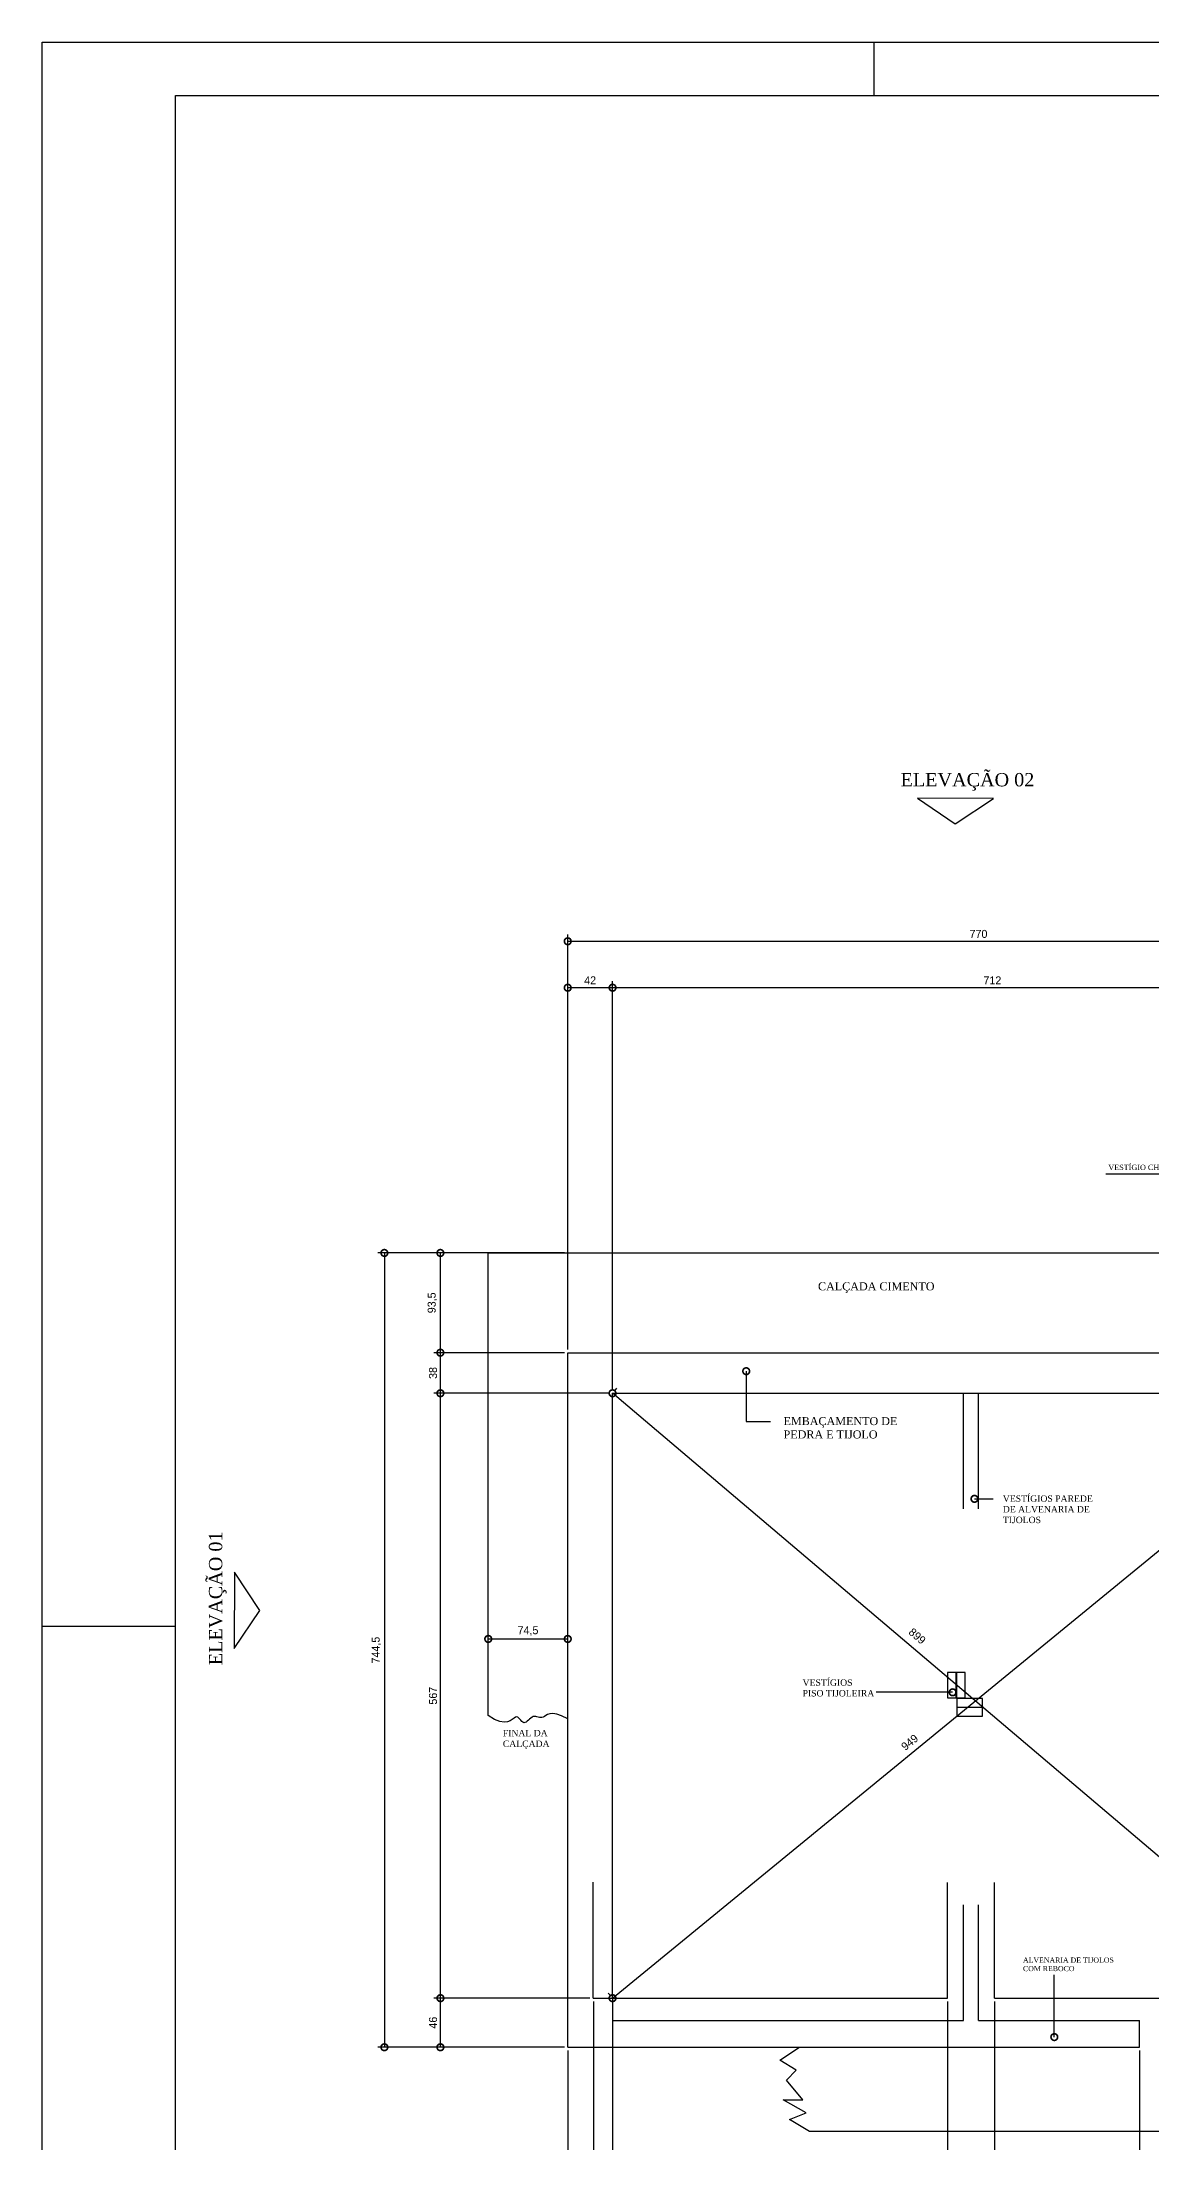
# Model space of a CAD drawing. Extents: x -1402 to -561, y 2245 to 2839.
# Drawn here: x -1402.3 to -1194.2, y 2445.4 to 2839.3 of the extents above; entities that cross this region are included whole.
import ezdxf

# ---------------------------------------------------------------- set-up
doc = ezdxf.new("R2010")
doc.units = 0
doc.layers.get('0').update_dxf_attribs({"linetype": 'CONTINUOUS'})
doc.layers.get('DEFPOINTS').update_dxf_attribs({"linetype": 'CONTINUOUS'})
for name, color, linetype in [('COTAS', 1, 'CONTINUOUS'), ('MARGEXT', 2, 'CONTINUOUS'), ('MARGINT', 6, 'CONTINUOUS'), ('PAREDE', 7, 'CONTINUOUS'), ('PASSEIO', 1, 'CONTINUOUS'), ('TEXT1', 3, 'CONTINUOUS')]:
    doc.layers.add(name, color=color, linetype=linetype)
doc.dimstyles.get("Standard").update_dxf_attribs({"dimscale": 0, "dimtxt": 1.5, "dimasz": 2.5, "dimexe": 1.25, "dimexo": 0.625, "dimtad": 1, "dimdec": 1, "dimlfac": 5, "dimdsep": 46, "dimlunit": 6, "dimtxsty": 'STANDARD', "dimblk1": 'DOTSMALL', "dimblk2": 'DOTSMALL', "dimsah": 1, "dimcen": 2.5, "dimadec": 0, "dimazin": 0, "dimtfac": 1, "dimtdec": 1, "dimtmove": 0, "dimatfit": 3, "dimldrblk": 'DOTSMALL', "dimfxl": 1, "dimtolj": 1, "dimtzin": 0, "dimarcsym": 0})

# ---------------------------------------------------------------- blocks, each defined once
blk = doc.blocks.new('_DOTSMALL')
at = {"color": 0, "linetype": 'ByBlock', "const_width": 0.5}
blk.add_lwpolyline([(-0.0625, 0, 1), (0.0625, 0, 1)], format="xyb", close=True, dxfattribs=at)
blk = doc.blocks.new('*D15')
at = {"color": 0, "linetype": 'ByBlock'}
for p, q in [((-1286.47, 2660.67), (-1286.47, 2737.32)), ((-1144.07, 2665.07), (-1144.07, 2737.32)), ((-1144.07, 2736.07), (-1286.47, 2736.07))]:
    blk.add_line(p, q, dxfattribs=at)
at = {"layer": 'DEFPOINTS', "color": 0, "linetype": 'ByBlock'}
for p in [(-1286.47, 2736.07), (-1144.07, 2664.45), (-1286.47, 2660.05)]:
    blk.add_point(p, dxfattribs=at)
at = {"color": 0, "linetype": 'ByBlock', "xscale": 2.5, "yscale": 2.5, "zscale": 2.5, "rotation": 180}
blk.add_blockref('_DOTSMALL', (-1286.47, 2736.07), dxfattribs=at)
at = {"color": 0, "linetype": 'ByBlock', "xscale": 2.5, "yscale": 2.5, "zscale": 2.5}
blk.add_blockref('_DOTSMALL', (-1144.07, 2736.07), dxfattribs=at)
at = {"color": 0, "linetype": 'ByBlock', "insert": (-1215.27, 2737.45), "char_height": 1.5, "attachment_point": 5}
blk.add_mtext('\\A1;712', dxfattribs=at)
blk = doc.blocks.new('*D16')
at = {"color": 0, "linetype": 'ByBlock'}
for p, q in [((-1294.87, 2668.27), (-1294.87, 2737.32)), ((-1286.47, 2660.67), (-1286.47, 2737.32)), ((-1286.47, 2736.07), (-1294.87, 2736.07))]:
    blk.add_line(p, q, dxfattribs=at)
at = {"layer": 'DEFPOINTS', "color": 0, "linetype": 'ByBlock'}
for p in [(-1294.87, 2736.07), (-1294.87, 2667.65), (-1286.47, 2660.05)]:
    blk.add_point(p, dxfattribs=at)
at = {"color": 0, "linetype": 'ByBlock', "xscale": 2.5, "yscale": 2.5, "zscale": 2.5, "rotation": 180}
blk.add_blockref('_DOTSMALL', (-1294.87, 2736.07), dxfattribs=at)
at = {"color": 0, "linetype": 'ByBlock', "xscale": 2.5, "yscale": 2.5, "zscale": 2.5}
blk.add_blockref('_DOTSMALL', (-1286.47, 2736.07), dxfattribs=at)
at = {"color": 0, "linetype": 'ByBlock', "insert": (-1290.67, 2737.45), "char_height": 1.5, "attachment_point": 5}
blk.add_mtext('\\A1;42', dxfattribs=at)
blk = doc.blocks.new('*D17')
at = {"color": 0, "linetype": 'ByBlock'}
for p, q in [((-1294.87, 2668.27), (-1294.87, 2746.03)), ((-1140.87, 2725.87), (-1140.87, 2746.03)), ((-1294.87, 2744.78), (-1140.87, 2744.78))]:
    blk.add_line(p, q, dxfattribs=at)
at = {"layer": 'DEFPOINTS', "color": 0, "linetype": 'ByBlock'}
for p in [(-1140.87, 2744.78), (-1140.87, 2725.25), (-1294.87, 2667.65)]:
    blk.add_point(p, dxfattribs=at)
at = {"color": 0, "linetype": 'ByBlock', "xscale": 2.5, "yscale": 2.5, "zscale": 2.5, "rotation": 180}
blk.add_blockref('_DOTSMALL', (-1294.87, 2744.78), dxfattribs=at)
at = {"color": 0, "linetype": 'ByBlock', "xscale": 2.5, "yscale": 2.5, "zscale": 2.5}
blk.add_blockref('_DOTSMALL', (-1140.87, 2744.78), dxfattribs=at)
at = {"color": 0, "linetype": 'ByBlock', "insert": (-1217.87, 2746.15), "char_height": 1.5, "attachment_point": 5}
blk.add_mtext('\\A1;770', dxfattribs=at)
blk = doc.blocks.new('*D47')
at = {"color": 0, "linetype": 'ByBlock'}
for p, q in [((-1187.67, 2536.82), (-1187.67, 2500.15)), ((-1168.27, 2536.82), (-1168.27, 2500.15)), ((-1168.27, 2501.4), (-1187.67, 2501.4))]:
    blk.add_line(p, q, dxfattribs=at)
at = {"layer": 'DEFPOINTS', "color": 0, "linetype": 'ByBlock'}
for p in [(-1187.67, 2537.45), (-1168.27, 2537.45), (-1187.67, 2501.4)]:
    blk.add_point(p, dxfattribs=at)
at = {"color": 0, "linetype": 'ByBlock', "xscale": 2.5, "yscale": 2.5, "zscale": 2.5, "rotation": 180}
blk.add_blockref('_DOTSMALL', (-1187.67, 2501.4), dxfattribs=at)
at = {"color": 0, "linetype": 'ByBlock', "xscale": 2.5, "yscale": 2.5, "zscale": 2.5}
blk.add_blockref('_DOTSMALL', (-1168.27, 2501.4), dxfattribs=at)
at = {"color": 0, "linetype": 'ByBlock', "insert": (-1177.97, 2502.77), "char_height": 1.5, "attachment_point": 5}
blk.add_mtext('\\A1;97', dxfattribs=at)
blk = doc.blocks.new('*D48')
at = {"color": 0, "linetype": 'ByBlock'}
for p, q in [((-1214.87, 2546.02), (-1214.87, 2500.15)), ((-1187.67, 2536.82), (-1187.67, 2500.15)), ((-1187.67, 2501.4), (-1214.87, 2501.4))]:
    blk.add_line(p, q, dxfattribs=at)
at = {"layer": 'DEFPOINTS', "color": 0, "linetype": 'ByBlock'}
for p in [(-1214.87, 2546.65), (-1187.67, 2537.45), (-1214.87, 2501.4)]:
    blk.add_point(p, dxfattribs=at)
at = {"color": 0, "linetype": 'ByBlock', "xscale": 2.5, "yscale": 2.5, "zscale": 2.5, "rotation": 180}
blk.add_blockref('_DOTSMALL', (-1214.87, 2501.4), dxfattribs=at)
at = {"color": 0, "linetype": 'ByBlock', "xscale": 2.5, "yscale": 2.5, "zscale": 2.5}
blk.add_blockref('_DOTSMALL', (-1187.67, 2501.4), dxfattribs=at)
at = {"color": 0, "linetype": 'ByBlock', "insert": (-1201.27, 2502.77), "char_height": 1.5, "attachment_point": 5}
blk.add_mtext('\\A1;136', dxfattribs=at)
blk = doc.blocks.new('*D49')
at = {"color": 0, "linetype": 'ByBlock'}
for p, q in [((-1223.67, 2546.02), (-1223.67, 2500.15)), ((-1214.87, 2546.02), (-1214.87, 2500.15)), ((-1214.87, 2501.4), (-1223.67, 2501.4))]:
    blk.add_line(p, q, dxfattribs=at)
at = {"layer": 'DEFPOINTS', "color": 0, "linetype": 'ByBlock'}
for p in [(-1223.67, 2546.65), (-1214.87, 2546.65), (-1223.67, 2501.4)]:
    blk.add_point(p, dxfattribs=at)
at = {"color": 0, "linetype": 'ByBlock', "xscale": 2.5, "yscale": 2.5, "zscale": 2.5, "rotation": 180}
blk.add_blockref('_DOTSMALL', (-1223.67, 2501.4), dxfattribs=at)
at = {"color": 0, "linetype": 'ByBlock', "xscale": 2.5, "yscale": 2.5, "zscale": 2.5}
blk.add_blockref('_DOTSMALL', (-1214.87, 2501.4), dxfattribs=at)
at = {"color": 0, "linetype": 'ByBlock', "insert": (-1219.27, 2502.77), "char_height": 1.5, "attachment_point": 5}
blk.add_mtext('\\A1;44', dxfattribs=at)
blk = doc.blocks.new('*D50')
at = {"color": 0, "linetype": 'ByBlock'}
for p, q in [((-1286.47, 2546.02), (-1286.47, 2500.15)), ((-1223.67, 2546.02), (-1223.67, 2500.15)), ((-1223.67, 2501.4), (-1286.47, 2501.4))]:
    blk.add_line(p, q, dxfattribs=at)
at = {"layer": 'DEFPOINTS', "color": 0, "linetype": 'ByBlock'}
for p in [(-1286.47, 2546.65), (-1223.67, 2546.65), (-1286.47, 2501.4)]:
    blk.add_point(p, dxfattribs=at)
at = {"color": 0, "linetype": 'ByBlock', "xscale": 2.5, "yscale": 2.5, "zscale": 2.5, "rotation": 180}
blk.add_blockref('_DOTSMALL', (-1286.47, 2501.4), dxfattribs=at)
at = {"color": 0, "linetype": 'ByBlock', "xscale": 2.5, "yscale": 2.5, "zscale": 2.5}
blk.add_blockref('_DOTSMALL', (-1223.67, 2501.4), dxfattribs=at)
at = {"color": 0, "linetype": 'ByBlock', "insert": (-1255.07, 2502.77), "char_height": 1.5, "attachment_point": 5}
blk.add_mtext('\\A1;314', dxfattribs=at)
blk = doc.blocks.new('*D51')
at = {"color": 0, "linetype": 'ByBlock'}
for p, q in [((-1290.07, 2546.02), (-1290.07, 2500.15)), ((-1286.47, 2546.02), (-1286.47, 2500.15)), ((-1286.47, 2501.4), (-1290.07, 2501.4))]:
    blk.add_line(p, q, dxfattribs=at)
at = {"layer": 'DEFPOINTS', "color": 0, "linetype": 'ByBlock'}
for p in [(-1290.07, 2546.65), (-1286.47, 2546.65), (-1290.07, 2501.4)]:
    blk.add_point(p, dxfattribs=at)
at = {"color": 0, "linetype": 'ByBlock', "xscale": 2.5, "yscale": 2.5, "zscale": 2.5, "rotation": 180}
blk.add_blockref('_DOTSMALL', (-1290.07, 2501.4), dxfattribs=at)
at = {"color": 0, "linetype": 'ByBlock', "xscale": 2.5, "yscale": 2.5, "zscale": 2.5}
blk.add_blockref('_DOTSMALL', (-1286.47, 2501.4), dxfattribs=at)
at = {"color": 0, "linetype": 'ByBlock', "insert": (-1288.27, 2502.77), "char_height": 1.5, "attachment_point": 5}
blk.add_mtext('\\A1;18', dxfattribs=at)
blk = doc.blocks.new('*D52')
at = {"color": 0, "linetype": 'ByBlock'}
for p, q in [((-1290.07, 2546.02), (-1290.07, 2500.15)), ((-1294.87, 2536.82), (-1294.87, 2500.15)), ((-1290.07, 2501.4), (-1294.87, 2501.4))]:
    blk.add_line(p, q, dxfattribs=at)
at = {"layer": 'DEFPOINTS', "color": 0, "linetype": 'ByBlock'}
for p in [(-1290.07, 2546.65), (-1294.87, 2537.45), (-1294.87, 2501.4)]:
    blk.add_point(p, dxfattribs=at)
at = {"color": 0, "linetype": 'ByBlock', "xscale": 2.5, "yscale": 2.5, "zscale": 2.5, "rotation": 180}
blk.add_blockref('_DOTSMALL', (-1294.87, 2501.4), dxfattribs=at)
at = {"color": 0, "linetype": 'ByBlock', "xscale": 2.5, "yscale": 2.5, "zscale": 2.5}
blk.add_blockref('_DOTSMALL', (-1290.07, 2501.4), dxfattribs=at)
at = {"color": 0, "linetype": 'ByBlock', "insert": (-1292.47, 2502.77), "char_height": 1.5, "attachment_point": 5}
blk.add_mtext('\\A1;24', dxfattribs=at)
blk = doc.blocks.new('*D61')
at = {"color": 0, "linetype": 'ByBlock'}
for p, q in [((-1290.7, 2546.65), (-1319.99, 2546.65)), ((-1318.74, 2537.45), (-1318.74, 2546.65)), ((-1295.5, 2537.45), (-1319.99, 2537.45))]:
    blk.add_line(p, q, dxfattribs=at)
at = {"layer": 'DEFPOINTS', "color": 0, "linetype": 'ByBlock'}
for p in [(-1318.74, 2546.65), (-1290.07, 2546.65), (-1294.87, 2537.45)]:
    blk.add_point(p, dxfattribs=at)
at = {"color": 0, "linetype": 'ByBlock', "xscale": 2.5, "yscale": 2.5, "zscale": 2.5}
for p, rotation in [((-1318.74, 2546.65), 90), ((-1318.74, 2537.45), 270)]:
    blk.add_blockref('_DOTSMALL', p, dxfattribs=dict(at, rotation=rotation))
at = {"color": 0, "linetype": 'ByBlock', "insert": (-1320.12, 2542.05), "char_height": 1.5, "attachment_point": 5, "rotation": 90}
blk.add_mtext('\\A1;46', dxfattribs=at)
blk = doc.blocks.new('*D62')
at = {"color": 0, "linetype": 'ByBlock'}
for p, q in [((-1287.1, 2660.05), (-1319.99, 2660.05)), ((-1318.74, 2546.65), (-1318.74, 2660.05)), ((-1290.7, 2546.65), (-1319.99, 2546.65))]:
    blk.add_line(p, q, dxfattribs=at)
at = {"layer": 'DEFPOINTS', "color": 0, "linetype": 'ByBlock'}
for p in [(-1318.74, 2660.05), (-1286.47, 2660.05), (-1290.07, 2546.65)]:
    blk.add_point(p, dxfattribs=at)
at = {"color": 0, "linetype": 'ByBlock', "xscale": 2.5, "yscale": 2.5, "zscale": 2.5}
for p, rotation in [((-1318.74, 2660.05), 90), ((-1318.74, 2546.65), 270)]:
    blk.add_blockref('_DOTSMALL', p, dxfattribs=dict(at, rotation=rotation))
at = {"color": 0, "linetype": 'ByBlock', "insert": (-1320.12, 2603.35), "char_height": 1.5, "attachment_point": 5, "rotation": 90}
blk.add_mtext('\\A1;567', dxfattribs=at)
blk = doc.blocks.new('*D63')
at = {"color": 0, "linetype": 'ByBlock'}
for p, q in [((-1295.5, 2667.65), (-1319.99, 2667.65)), ((-1318.74, 2660.05), (-1318.74, 2667.65)), ((-1287.1, 2660.05), (-1319.99, 2660.05))]:
    blk.add_line(p, q, dxfattribs=at)
at = {"layer": 'DEFPOINTS', "color": 0, "linetype": 'ByBlock'}
for p in [(-1318.74, 2667.65), (-1294.87, 2667.65), (-1286.47, 2660.05)]:
    blk.add_point(p, dxfattribs=at)
at = {"color": 0, "linetype": 'ByBlock', "xscale": 2.5, "yscale": 2.5, "zscale": 2.5}
for p, rotation in [((-1318.74, 2667.65), 90), ((-1318.74, 2660.05), 270)]:
    blk.add_blockref('_DOTSMALL', p, dxfattribs=dict(at, rotation=rotation))
at = {"color": 0, "linetype": 'ByBlock', "insert": (-1320.12, 2663.85), "char_height": 1.5, "attachment_point": 5, "rotation": 90}
blk.add_mtext('\\A1;38', dxfattribs=at)
blk = doc.blocks.new('*D64')
at = {"color": 0, "linetype": 'ByBlock'}
for p, q in [((-1309.77, 2600.25), (-1309.77, 2615.24)), ((-1294.87, 2599.64), (-1294.87, 2615.24)), ((-1309.77, 2613.99), (-1294.87, 2613.99))]:
    blk.add_line(p, q, dxfattribs=at)
at = {"layer": 'DEFPOINTS', "color": 0, "linetype": 'ByBlock'}
for p in [(-1294.87, 2613.99), (-1309.77, 2599.63), (-1294.87, 2599.01)]:
    blk.add_point(p, dxfattribs=at)
at = {"color": 0, "linetype": 'ByBlock', "xscale": 2.5, "yscale": 2.5, "zscale": 2.5, "rotation": 180}
blk.add_blockref('_DOTSMALL', (-1309.77, 2613.99), dxfattribs=at)
at = {"color": 0, "linetype": 'ByBlock', "xscale": 2.5, "yscale": 2.5, "zscale": 2.5}
blk.add_blockref('_DOTSMALL', (-1294.87, 2613.99), dxfattribs=at)
at = {"color": 0, "linetype": 'ByBlock', "insert": (-1302.32, 2615.49), "char_height": 1.5, "attachment_point": 5}
blk.add_mtext('\\A1;74,5', dxfattribs=at)
blk = doc.blocks.new('*D65')
at = {"color": 0, "linetype": 'ByBlock'}
for p, q in [((-1295.5, 2686.35), (-1319.99, 2686.35)), ((-1318.74, 2667.65), (-1318.74, 2686.35)), ((-1295.5, 2667.65), (-1319.99, 2667.65))]:
    blk.add_line(p, q, dxfattribs=at)
at = {"layer": 'DEFPOINTS', "color": 0, "linetype": 'ByBlock'}
for p in [(-1318.74, 2686.35), (-1294.87, 2686.35), (-1294.87, 2667.65)]:
    blk.add_point(p, dxfattribs=at)
at = {"color": 0, "linetype": 'ByBlock', "xscale": 2.5, "yscale": 2.5, "zscale": 2.5}
for p, rotation in [((-1318.74, 2686.35), 90), ((-1318.74, 2667.65), 270)]:
    blk.add_blockref('_DOTSMALL', p, dxfattribs=dict(at, rotation=rotation))
at = {"color": 0, "linetype": 'ByBlock', "insert": (-1320.24, 2677), "char_height": 1.5, "attachment_point": 5, "rotation": 90}
blk.add_mtext('\\A1;93,5', dxfattribs=at)
blk = doc.blocks.new('*D66')
at = {"color": 0, "linetype": 'ByBlock'}
for p, q in [((-1310.4, 2686.35), (-1330.49, 2686.35)), ((-1329.24, 2686.35), (-1329.24, 2537.45)), ((-1295.5, 2537.45), (-1330.49, 2537.45))]:
    blk.add_line(p, q, dxfattribs=at)
at = {"layer": 'DEFPOINTS', "color": 0, "linetype": 'ByBlock'}
for p in [(-1309.77, 2686.35), (-1329.24, 2537.45), (-1294.87, 2537.45)]:
    blk.add_point(p, dxfattribs=at)
at = {"color": 0, "linetype": 'ByBlock', "xscale": 2.5, "yscale": 2.5, "zscale": 2.5}
for p, rotation in [((-1329.24, 2686.35), 90), ((-1329.24, 2537.45), 270)]:
    blk.add_blockref('_DOTSMALL', p, dxfattribs=dict(at, rotation=rotation))
at = {"color": 0, "linetype": 'ByBlock', "insert": (-1330.74, 2611.9), "char_height": 1.5, "attachment_point": 5, "rotation": 90}
blk.add_mtext('\\A1;744,5', dxfattribs=at)

msp = doc.modelspace()

# ---------------------------------------------------------------- linework, layer by layer
at = {"color": 0, "linetype": 'ByBlock'}
for p, q in [((-1294.967, 2586.455), (-1294.563, 2586.932)), ((-1295.768, 2473.062), (-1296.164, 2473.546))]:
    msp.add_line(p, q, dxfattribs=at)
at = {"layer": 'COTAS', "linetype": 'ByBlock'}
for p, q in [((-1295.371, 2472.579), (-1156.971, 2585.979)), ((-1161.671, 2472.579), (-1295.371, 2585.979))]:
    msp.add_line(p, q, dxfattribs=at)
at = {"layer": 'COTAS'}
for points in [[(-1232.582, 2528.856), (-1230.982, 2528.856), (-1230.982, 2533.656), (-1232.582, 2533.656)], [(-1230.883, 2528.856), (-1229.283, 2528.856), (-1229.283, 2533.656), (-1230.883, 2533.656)], [(-1226.016, 2527.145), (-1226.016, 2528.745), (-1230.816, 2528.745), (-1230.816, 2527.145)], [(-1226.016, 2525.446), (-1226.016, 2527.046), (-1230.816, 2527.046), (-1230.816, 2525.446)]]:
    msp.add_lwpolyline(points, close=True, dxfattribs=at)
at = {"layer": 'DEFPOINTS', "color": 0, "linetype": 'ByBlock'}
for p in [(-1295.371, 2586.604), (-1295.371, 2585.979), (-1295.371, 2585.979), (-1295.371, 2472.579)]:
    msp.add_point(p, dxfattribs=at)
at = {"layer": 'MARGEXT'}
for p, q in [((-1402.319, 2245.286), (-1402.319, 2839.286)), ((-1402.319, 2839.286), (-561.319, 2839.286)), ((-1246.319, 2829.286), (-1246.319, 2839.286)), ((-1402.319, 2542.286), (-1377.319, 2542.286))]:
    msp.add_line(p, q, dxfattribs=at)
at = {"layer": 'MARGINT'}
for p, q in [((-1377.319, 2255.286), (-1377.319, 2829.286)), ((-1377.319, 2829.286), (-571.319, 2829.286))]:
    msp.add_line(p, q, dxfattribs=at)
at = {"layer": 'PAREDE'}
for p, q in [((-1303.771, 2463.379), (-1303.771, 2593.579)), ((-1303.771, 2593.579), (-1149.771, 2593.579)), ((-1229.571, 2564.294), (-1229.571, 2585.979)), ((-1226.771, 2564.294), (-1226.771, 2585.979)), ((-1298.971, 2472.579), (-1298.971, 2494.355)), ((-1229.571, 2468.379), (-1229.571, 2490.063)), ((-1226.771, 2468.379), (-1226.771, 2490.063)), ((-1298.971, 2472.579), (-1295.371, 2472.579)), ((-1295.371, 2472.579), (-1295.371, 2468.379)), ((-1295.371, 2468.379), (-1229.571, 2468.379)), ((-1226.771, 2468.379), (-1196.571, 2468.379)), ((-1303.771, 2463.379), (-1196.571, 2463.379))]:
    msp.add_line(p, q, dxfattribs=at)
at = {"layer": 'PAREDE', "color": 2}
for p, q in [((-1295.371, 2585.979), (-1161.671, 2585.979)), ((-1295.371, 2472.579), (-1295.371, 2585.979)), ((-1232.571, 2472.579), (-1232.571, 2494.283)), ((-1223.771, 2472.579), (-1223.771, 2494.283)), ((-1295.371, 2472.579), (-1232.571, 2472.579)), ((-1223.771, 2472.579), (-1161.671, 2472.579))]:
    msp.add_line(p, q, dxfattribs=at)
at = {"layer": 'PAREDE', "color": 7}
msp.add_line((-1196.571, 2463.379), (-1196.571, 2468.379), dxfattribs=at)
at = {"layer": 'PASSEIO'}
for points in [[(-1318.671, 2525.559), (-1318.671, 2612.279), (-1162.771, 2612.279), (-1162.771, 2652.179), (-1105.871, 2652.179)], [(-1303.771, 2524.943), (-1304.916, 2525.499), (-1305.834, 2525.814), (-1306.557, 2525.933), (-1307.117, 2525.905), (-1307.548, 2525.776), (-1307.882, 2525.593), (-1308.151, 2525.402), (-1308.388, 2525.251), (-1308.619, 2525.176), (-1308.85, 2525.166), (-1309.081, 2525.202), (-1309.312, 2525.264), (-1309.543, 2525.33), (-1309.774, 2525.381), (-1310.005, 2525.396), (-1310.236, 2525.354), (-1310.467, 2525.242), (-1310.697, 2525.076), (-1310.924, 2524.879), (-1311.148, 2524.674), (-1311.367, 2524.483), (-1311.579, 2524.329), (-1311.785, 2524.236), (-1311.982, 2524.225), (-1312.171, 2524.311), (-1312.354, 2524.472), (-1312.536, 2524.676), (-1312.72, 2524.892), (-1312.912, 2525.089), (-1313.116, 2525.235), (-1313.335, 2525.3), (-1313.574, 2525.251), (-1313.841, 2525.075), (-1314.159, 2524.823), (-1314.556, 2524.564), (-1315.059, 2524.366), (-1315.694, 2524.298), (-1316.49, 2524.429), (-1317.473, 2524.826), (-1318.671, 2525.559)], [(-1258.475, 2447.579), (-1262.172, 2449.852), (-1259.091, 2451.083), (-1263.404, 2453.545), (-1259.707, 2453.545), (-1262.788, 2457.238), (-1260.94, 2459.085), (-1264.021, 2460.931), (-1260.323, 2463.379)], [(-1137.171, 2447.579), (-1258.475, 2447.579)]]:
    msp.add_lwpolyline(points, dxfattribs=at)
at = {"layer": 'TEXT1'}
for points in [[(-1231.111, 2692.694), (-1223.935, 2697.464), (-1238.225, 2697.524)], [(-1361.476, 2545.258), (-1366.246, 2552.434), (-1366.306, 2538.145)]]:
    msp.add_lwpolyline(points, close=True, dxfattribs=at)

# ---------------------------------------------------------------- block references
at = {"color": 0, "linetype": 'ByBlock', "xscale": 2.5, "yscale": 2.5, "zscale": 2.5}
for p, rotation in [((-1295.371, 2585.979), 139.6964719917055), ((-1295.371, 2472.579), 219.3299622639555)]:
    msp.add_blockref('_DOTSMALL', p, dxfattribs=dict(at, rotation=rotation))

# ---------------------------------------------------------------- texts
at = {"layer": 'COTAS'}
for s, rotation, p in [('899', 319.69647, (-1240.009, 2540.965)), ('949', 39.32996, (-1240.492, 2518.905))]:
    msp.add_text(s, height=1.5, rotation=rotation, dxfattribs=at).set_placement(p)
at = {"layer": 'TEXT1', "attachment_point": 1}
for s, insert, char_height, width in [('\\fTimes New Roman|b0|i0|c0|p18;ELEVAÇÃO 02', (-1241.37, 2702.249), 2.5, 29.25937), ('\\fTimes New Roman|b0|i0|c0|p18;VESTÍGIO CHAMINÉ', (-1202.428, 2628.818), 1, 15.42195), ('\\fTimes New Roman|b0|i0|c0|p18;CALÇADA CIMENTO', (-1256.854, 2606.777), 1.5, 22.60319), ('\\fTimes New Roman|b0|i0|c0|p18;EMBAÇAMENTO DE\\PPEDRA E TIJOLO', (-1263.312, 2581.51), 1.5, 22.9), ('\\fTimes New Roman|b0|i0|c0|p18;VESTÍGIOS PAREDE DE ALVENARIA DE TIJOLOS', (-1222.207, 2566.832), 1.2, 18.32), ('\\fTimes New Roman|b0|i0|c0|p18;VESTÍGIOS PISO TIJOLEIRA', (-1259.747, 2532.34), 1.2, 13.61828), ('\\fTimes New Roman|b0|i0|c0|p18;FINAL DA CALÇADA', (-1315.937, 2522.872), 1.2, 16.08936), ('\\fTimes New Roman|b0|i0|c0|p18;ALVENARIA DE TIJOLOS COM REBOCO', (-1218.424, 2480.204), 0.96, 17.46869)]:
    msp.add_mtext(s, dxfattribs=dict(at, insert=insert, char_height=char_height, width=width))
at = {"layer": 'TEXT1', "insert": (-1371.03, 2534.999), "char_height": 2.5, "width": 29.3, "attachment_point": 1, "rotation": 90}
msp.add_mtext('\\fTimes New Roman|b0|i0|c0|p18;ELEVAÇÃO 01', dxfattribs=at)

# ---------------------------------------------------------------- dimensions: what is measured, and where the dimension line sits
at = {"layer": 'COTAS'}
for base, p1, p2, picture, middle in [((-1149.771, 2670.71), (-1303.771, 2593.579), (-1149.771, 2651.179), '*D17', (-1226.771, 2672.085)), ((-1303.771, 2662.005), (-1295.371, 2585.979), (-1303.771, 2593.579), '*D16', (-1299.571, 2663.38)), ((-1295.371, 2662.005), (-1152.971, 2590.379), (-1295.371, 2585.979), '*D15', (-1224.171, 2663.38)), ((-1303.771, 2539.916), (-1318.671, 2525.559), (-1303.771, 2524.943), '*D64', (-1311.221, 2541.416)), ((-1303.771, 2427.327), (-1298.971, 2472.579), (-1303.771, 2463.379), '*D52', (-1301.371, 2428.702)), ((-1298.971, 2427.327), (-1295.371, 2472.579), (-1298.971, 2472.579), '*D51', (-1297.171, 2428.702)), ((-1295.371, 2427.327), (-1232.571, 2472.579), (-1295.371, 2472.579), '*D50', (-1263.971, 2428.702)), ((-1232.571, 2427.327), (-1223.771, 2472.579), (-1232.571, 2472.579), '*D49', (-1228.171, 2428.702)), ((-1223.771, 2427.327), (-1196.571, 2463.379), (-1223.771, 2472.579), '*D48', (-1210.171, 2428.702)), ((-1196.571, 2427.327), (-1177.171, 2463.379), (-1196.571, 2463.379), '*D47', (-1186.871, 2428.702))]:
    dim = msp.add_linear_dim(base=base, p1=p1, p2=p2, dimstyle='STANDARD', override={"dimscale": 1}, dxfattribs=at)
    dim.commit()
    dim.dimension.update_dxf_attribs({"geometry": picture, "text_midpoint": middle, "insert": (-8.898, -74.07)})
for base, p1, p2, picture, middle in [((-1338.134, 2463.379), (-1318.671, 2612.279), (-1303.771, 2463.379), '*D66', (-1339.634, 2537.829)), ((-1327.64, 2612.279), (-1303.771, 2593.579), (-1303.771, 2612.279), '*D65', (-1329.14, 2602.929)), ((-1327.64, 2593.579), (-1295.371, 2585.979), (-1303.771, 2593.579), '*D63', (-1329.015, 2589.779)), ((-1327.64, 2585.979), (-1298.971, 2472.579), (-1295.371, 2585.979), '*D62', (-1329.015, 2529.279)), ((-1327.64, 2472.579), (-1303.771, 2463.379), (-1298.971, 2472.579), '*D61', (-1329.015, 2467.979))]:
    dim = msp.add_linear_dim(base=base, p1=p1, p2=p2, angle=90, dimstyle='STANDARD', override={"dimscale": 1}, dxfattribs=at)
    dim.commit()
    dim.dimension.update_dxf_attribs({"geometry": picture, "text_midpoint": middle, "insert": (-8.898, -74.07)})

# ---------------------------------------------------------------- leaders
at = {"layer": 'TEXT1'}
for points in [[(-1140.286, 2627.063), (-1202.866, 2627.063)], [(-1270.308, 2590.112), (-1270.308, 2580.703), (-1265.734, 2580.703)], [(-1227.523, 2566.188), (-1224.025, 2566.188)], [(-1231.617, 2529.914), (-1245.98, 2529.914)], [(-1212.555, 2465.287), (-1212.555, 2476.983)]]:
    msp.add_leader(points, dimstyle='STANDARD', override={"dimscale": 1}, dxfattribs=at)

doc.saveas('drawing.dxf')
